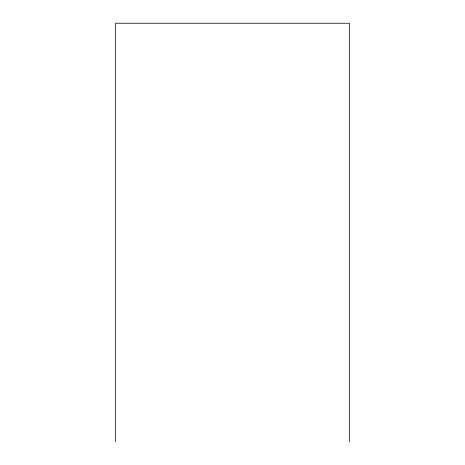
<?xml version="1.0" encoding="UTF-8"?>
<svg xmlns="http://www.w3.org/2000/svg" width="465" height="465" viewBox="0 0 465 465"><rect width="100%" height="100%" fill="white"/><g stroke="black" fill="none" stroke-linecap="round" stroke-linejoin="round"><path stroke-width="0.7" d="M349.482 441.75L349.482 23.25L115.518 23.25L115.518 441.75"/></g></svg>
